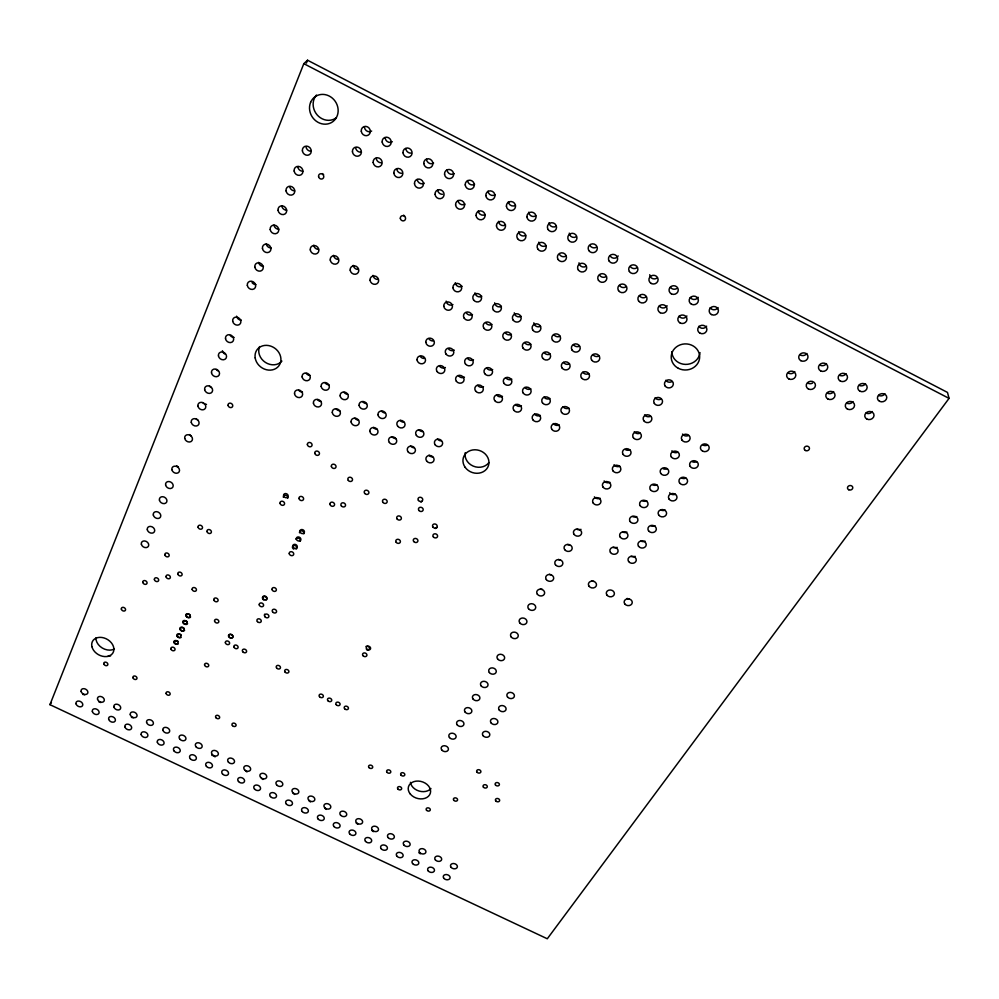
<?xml version="1.0" encoding="UTF-8"?>
<svg xmlns="http://www.w3.org/2000/svg" width="999" height="999" viewBox="0 0 999 999"><rect width="100%" height="100%" fill="white"/><g stroke="black" fill="none" stroke-linecap="round" stroke-linejoin="round"><path stroke-width="1.5" d="M49.95 704.67L303.821 63.661L307.542 60.227L947.489 392.42L949.05 398.376L547.29 938.773L49.95 704.67L51.411 702.484M306.393 63.124L307.542 60.227M303.821 63.661L949.05 398.376M430.956 788.536A11.326 8.641 16.8 0 1 419.018 791.033A11.326 8.641 16.8 0 1 410.452 782.342M114.373 648.988A11.663 8.816 29.6 0 1 102.273 648.014A11.663 8.816 29.6 0 1 95.941 637.874M488.798 462.712A13.074 11.538 18.9 0 1 473.214 466.108A13.074 11.538 18.9 0 1 465.259 452.647M281.905 361.101A13.449 11.663 36.4 0 1 265.397 362.4A13.449 11.663 36.4 0 1 259.578 346.566M700.012 352.597A14.123 12.987 -2.9 0 1 685.351 364.398A14.123 12.987 -2.9 0 1 671.84 351.698M335.976 118.019A15.185 13.811 57.5 0 1 317.045 114.773A15.185 13.811 57.5 0 1 316.483 95.042M323.626 174.525A2.747 2.498 50.3 0 1 322.552 173.601M404.67 216.059A2.697 2.51 43.4 0 1 403.621 215.135M264.523 614.26A2.248 1.786 25.7 0 1 264.41 615.184M178.097 644.055A2.198 1.698 27.7 0 1 175.137 643.331A2.198 1.698 27.7 0 1 175.349 640.871A2.198 1.698 27.7 0 1 178.309 641.595M181.031 637.499A2.21 1.698 27.8 0 1 178.059 636.763A2.21 1.698 27.8 0 1 178.284 634.29A2.21 1.698 27.8 0 1 181.256 635.027M183.004 631.118A2.21 1.711 27.9 0 1 180.644 629.557A2.21 1.711 27.9 0 1 181.543 627.547A2.21 1.711 27.9 0 1 184.216 628.408M184.615 630.244A2.21 1.711 27.9 0 1 183.991 630.893M187.587 623.588A2.223 1.723 28 0 1 184.553 624.013A2.223 1.723 28 0 1 183.953 621.191A2.223 1.723 28 0 1 187.2 621.74M263.923 600.062A2.26 1.811 26.1 0 1 262.837 597.177A2.26 1.811 26.1 0 1 266.134 597.24A2.26 1.811 26.1 0 1 266.071 600.099M283.341 497.277A2.36 1.973 28.6 0 1 285.851 495.292A2.36 1.973 28.6 0 1 287.724 498.326M299.488 532.804A2.335 1.936 26.6 0 1 301.998 530.869A2.335 1.936 26.6 0 1 303.821 533.841M296.091 539.135A2.323 1.923 26.5 0 1 299.013 538.424A2.323 1.923 26.5 0 1 300.274 541.183M107.992 656.493A2.173 1.636 29.1 0 1 110.577 655.918M293.831 549.163A2.31 1.911 26.5 0 1 292.757 546.141A2.31 1.911 26.5 0 1 296.154 546.178A2.31 1.911 26.5 0 1 296.041 549.175M366.009 646.44A2.235 1.798 20.8 0 1 368.818 646.915A2.235 1.798 20.8 0 1 369.143 649.3A2.235 1.798 20.8 0 1 366.458 649.65M190.597 616.895A2.223 1.736 28.1 0 1 187.537 617.32A2.223 1.736 28.1 0 1 186.95 614.485A2.223 1.736 28.1 0 1 190.21 615.034M421.041 502.21A2.385 2.048 21.3 0 1 421.815 501.436M435.389 528.546A2.373 2.023 19.8 0 1 437.287 527.534M593.743 581.343A4.033 3.409 9.6 0 1 591.72 580.856M629.195 598.901A4.033 3.384 7.5 0 1 627.16 598.413M131.456 717.419A3.571 2.635 27 0 1 133.217 717.856M99.076 702.122A3.584 2.647 28.1 0 1 100.837 702.559M82.842 694.455A3.596 2.647 28.7 0 1 84.603 694.892M324.8 808.341A3.496 2.597 19.8 0 1 326.198 809.402M309.003 800.886A3.496 2.597 20.4 0 1 310.414 801.947M293.182 793.418A3.509 2.61 21 0 1 294.605 794.467M261.451 778.421A3.521 2.61 22.2 0 1 262.874 779.482M245.529 770.903A3.521 2.622 22.8 0 1 246.965 771.977M211.85 755.394A3.534 2.622 24 0 1 215.047 756.905M418.868 852.784A3.484 2.572 16.3 0 1 420.242 853.82M371.978 830.631A3.484 2.585 18.1 0 1 373.364 831.668M356.281 823.213A3.484 2.585 18.6 0 1 357.667 824.262M310.052 375.362A4.246 3.696 33.7 0 1 306.281 373.476M302.472 392.108A4.208 3.646 33.1 0 1 298.713 390.234M328.933 384.79A4.221 3.696 32.2 0 1 325.162 382.904M321.203 401.436A4.196 3.646 31.7 0 1 317.457 399.575M347.752 394.18A4.208 3.696 30.7 0 1 343.993 392.307M339.897 410.751A4.183 3.646 30.2 0 1 336.163 408.891M366.533 403.559A4.196 3.696 29.1 0 1 362.774 401.685M358.554 420.03A4.171 3.646 28.7 0 1 354.832 418.181M385.264 412.912A4.196 3.696 27.5 0 1 381.518 411.051M377.16 429.295A4.158 3.634 27.1 0 1 373.439 427.447M403.958 422.252A4.183 3.684 25.8 0 1 400.224 420.379M395.729 438.549A4.146 3.634 25.6 0 1 392.02 436.7M422.602 431.556A4.171 3.684 24 0 1 418.881 429.695M414.248 447.764A4.146 3.634 24 0 1 410.539 445.916M441.208 440.846A4.158 3.671 22.3 0 1 437.487 438.986M432.717 456.968A4.133 3.621 22.3 0 1 429.021 455.132M872.339 411.538A4.62 4.008 -12.5 0 1 865.983 413.062M884.964 393.831A4.683 4.058 -14 0 1 878.546 395.392M853.034 401.586A4.62 4.033 -12.1 0 1 846.69 403.121M865.521 383.778A4.67 4.083 -13.8 0 1 859.115 385.352M833.678 391.608A4.608 4.058 -11.7 0 1 827.359 393.169M846.028 373.701A4.658 4.108 -13.5 0 1 839.635 375.299M812.537 383.129A4.595 4.083 -11.2 0 1 807.966 383.179M826.473 363.599A4.645 4.133 -13.1 0 1 820.117 365.209M794.804 371.591A4.583 4.108 -10.7 0 1 788.523 373.176M806.88 353.471A4.633 4.158 -12.7 0 1 800.536 355.095M559.215 424.9A4.258 3.834 12.6 0 1 553.371 423.539M568.918 408.067A4.283 3.884 11.8 0 1 563.024 406.693M540.359 415.397A4.258 3.846 14.6 0 1 534.502 414.023M549.925 398.464A4.283 3.896 13.9 0 1 544.03 397.09M521.453 405.869A4.258 3.859 16.7 0 1 515.596 404.495M530.894 388.848A4.296 3.909 16.2 0 1 524.987 387.475M502.497 396.316A4.258 3.859 18.9 0 1 496.64 394.942M511.8 379.195A4.296 3.921 18.5 0 1 505.894 377.822M483.504 386.738A4.271 3.871 21.1 0 1 477.647 385.377M492.669 369.53A4.296 3.934 21 0 1 486.763 368.156M464.46 377.135A4.271 3.884 23.4 0 1 458.603 375.774M473.501 359.84A4.308 3.934 23.4 0 1 467.582 358.466M445.367 367.52A4.283 3.884 25.6 0 1 439.51 366.146M454.27 350.125A4.321 3.946 25.9 0 1 448.364 348.738M424.2 358.441A4.296 3.896 27.8 0 1 420.367 356.506M432.942 340.959A4.333 3.946 28.3 0 1 429.083 338.998M588.761 373.614A4.358 4.008 9.6 0 1 582.779 372.227M598.925 355.981A4.396 4.071 8.2 0 1 592.882 354.595M569.505 363.823A4.358 4.021 12.1 0 1 563.511 362.437M579.52 346.104A4.396 4.083 10.9 0 1 573.476 344.705M550.199 354.008A4.358 4.033 14.7 0 1 544.205 352.622M560.077 336.188A4.396 4.096 13.8 0 1 554.033 334.79M530.844 344.168A4.358 4.046 17.6 0 1 524.837 342.782M540.584 326.248A4.396 4.108 17 0 1 533.816 322.802M511.438 334.303A4.371 4.058 20.6 0 1 505.432 332.917M521.041 316.283A4.408 4.121 20.3 0 1 514.26 312.824M491.983 324.413A4.371 4.058 23.6 0 1 485.976 323.027M501.448 306.293A4.408 4.133 23.7 0 1 494.655 302.822M472.49 314.51A4.383 4.071 26.6 0 1 466.471 313.124M481.805 296.278A4.421 4.133 27.1 0 1 474.987 292.807M452.934 304.57A4.396 4.071 29.6 0 1 446.153 301.124M462.112 286.238A4.433 4.133 30.4 0 1 455.282 282.754M617.145 547.34A4.108 3.521 8 0 1 613.049 547.302M635.152 556.306A4.108 3.509 6.9 0 1 631.056 556.268M626.885 532.055A4.133 3.571 7.2 0 1 622.764 532.03M645.017 541.121A4.146 3.559 6.1 0 1 640.883 541.083M636.763 516.558A4.171 3.621 6.4 0 1 632.604 516.533M655.019 525.699A4.171 3.609 5.2 0 1 650.861 525.674M646.803 500.824A4.208 3.671 5.4 0 1 642.607 500.811M665.184 510.052A4.208 3.659 4.2 0 1 660.976 510.027M656.98 484.852A4.246 3.721 4.4 0 1 652.747 484.852M675.486 494.168A4.246 3.709 3.2 0 1 669.68 492.794M667.32 468.643A4.271 3.771 3.2 0 1 663.049 468.643M685.951 478.046A4.283 3.759 2 0 1 681.668 478.046M677.809 452.185A4.308 3.834 2 0 1 671.902 450.811M696.565 461.688A4.321 3.809 0.7 0 1 692.257 461.688M688.461 435.477A4.358 3.884 0.6 0 1 682.517 434.09M707.354 445.067A4.358 3.871 -0.6 0 1 702.996 445.079M318.544 249.375A4.495 4.033 43.1 0 1 313.723 245.267M338.336 259.428A4.471 4.046 41.5 0 1 333.541 255.319M377.772 279.433A4.433 4.046 37.7 0 1 373.014 275.362M358.079 269.443A4.458 4.046 39.7 0 1 353.296 265.359M580.993 529.333A4.108 3.546 10.4 0 1 576.91 529.308M569.63 545.004A4.071 3.496 11.1 0 1 567.582 544.517M560.427 560.002A4.046 3.447 11.6 0 1 558.391 559.515M551.336 574.787A4.008 3.397 12.2 0 1 549.325 574.3M542.395 589.36A3.984 3.347 12.7 0 1 540.384 588.873M706.643 326.161A4.545 4.208 -6.6 0 1 698.776 326.298M718.081 307.58A4.595 4.271 -9.3 0 1 710.139 307.742M600.137 498.214A4.171 3.646 8.9 0 1 594.405 496.853M609.914 482.305A4.208 3.696 8.1 0 1 604.145 480.944M619.842 466.158A4.233 3.759 7.1 0 1 614.023 464.785M629.919 449.775A4.271 3.809 6 0 1 625.661 449.787M640.159 433.129A4.308 3.859 4.8 0 1 634.253 431.743M650.549 416.233A4.346 3.921 3.4 0 1 644.592 414.847M661.101 399.076A4.383 3.971 1.9 0 1 655.094 397.689M671.815 381.655A4.421 4.033 0.1 0 1 665.759 380.257M686.912 315.984A4.545 4.233 -5.1 0 1 679.058 316.146M698.201 297.302A4.595 4.296 -8.1 0 1 690.272 297.477M667.132 305.794A4.533 4.258 -3.2 0 1 659.29 305.969M676.623 288.624A4.583 4.321 -6.4 0 1 670.354 287.188M645.679 297.178A4.533 4.271 -0.9 0 1 639.46 295.754M656.655 278.309A4.57 4.333 -4.3 0 1 649.737 274.725M625.811 286.938A4.52 4.296 2 0 1 619.592 285.527M636.638 267.957A4.57 4.358 -1.5 0 1 630.369 266.533M605.894 276.686A4.52 4.321 5.6 0 1 599.662 275.262M618.194 255.944A4.558 4.383 2.2 0 1 610.302 256.169M585.926 266.396A4.52 4.333 10.1 0 1 578.995 262.824M596.453 247.203A4.558 4.408 7.1 0 1 590.172 245.766M565.896 256.081A4.52 4.346 15.4 0 1 559.665 254.658M576.286 236.775A4.558 4.421 13.4 0 1 569.28 233.154M545.829 245.742A4.533 4.358 21.4 0 1 538.861 242.145M556.056 226.323A4.57 4.433 20.9 0 1 549.038 222.702M525.699 235.364A4.545 4.371 27.5 0 1 518.718 231.768M535.789 215.846A4.57 4.433 28.8 0 1 528.746 212.213M505.519 224.975A4.558 4.371 33.2 0 1 498.513 221.366M515.459 205.344A4.595 4.446 35.8 0 1 508.404 201.698M485.289 214.548A4.57 4.371 38.1 0 1 478.271 210.939M495.067 194.805A4.608 4.446 41.4 0 1 487.999 191.159M465.01 204.108A4.595 4.371 42.2 0 1 457.967 200.474M474.637 184.253A4.633 4.433 45.7 0 1 467.544 180.582M442.495 194.305A4.608 4.371 45.4 0 1 437.612 189.997M454.145 173.664A4.658 4.433 48.9 0 1 447.04 169.992M424.275 183.129A4.633 4.358 48 0 1 417.207 179.483M433.603 163.049A4.683 4.421 51.4 0 1 426.473 159.365M401.673 173.289A4.658 4.358 50.1 0 1 396.74 168.943M410.826 153.109A4.708 4.421 53.2 0 1 405.856 148.714M381.181 162.737A4.683 4.346 51.8 0 1 376.236 158.379M392.357 141.733A4.733 4.408 54.7 0 1 385.189 138.037M191.271 435.901A4.108 3.397 34.7 0 1 189.623 434.577M197.827 420.005A4.133 3.447 35.3 0 1 196.154 418.668M206.493 404.37A4.171 3.496 35.9 0 1 202.785 402.535M211.201 387.525A4.196 3.546 36.5 0 1 209.515 386.151M218.044 370.916A4.233 3.596 37.2 0 1 216.346 369.53M224.987 354.071A4.271 3.646 38 0 1 222.402 350.736M234.128 337.45A4.308 3.696 38.8 0 1 230.307 335.552M241.296 320.092A4.346 3.746 39.8 0 1 236.563 316.183M255.956 284.578A4.421 3.859 41.8 0 1 252.06 282.617M263.461 266.408A4.458 3.921 43 0 1 258.641 262.362M271.079 247.964A4.495 3.971 44.3 0 1 266.233 243.856M278.821 229.221A4.533 4.033 45.8 0 1 273.938 225.075M286.676 210.177A4.583 4.083 47.3 0 1 281.768 205.981M294.668 190.834A4.62 4.146 49.1 0 1 289.722 186.588M302.772 171.191A4.67 4.208 50.9 0 1 297.802 166.883M311.026 151.211A4.72 4.271 53 0 1 306.019 146.853M360.651 152.16A4.708 4.346 53.1 0 1 355.669 147.777M371.653 131.031A4.758 4.396 55.8 0 1 364.46 127.323M178.459 467.02A4.046 3.309 33.7 0 1 176.823 465.721M228.833 636.226A2.21 1.736 26.2 0 0 232.292 637.886A2.21 1.736 26.2 0 0 231.681 634.702A2.21 1.736 26.2 0 0 228.833 636.226M410.289 794.005A11.401 8.666 16.8 0 0 429.595 794.879A11.401 8.666 16.8 0 0 418.331 781.068A11.401 8.666 16.8 0 0 410.289 794.005M91.933 646.69A11.738 8.841 29.5 0 0 110.24 655.456A11.738 8.841 29.5 0 0 106.194 638.786A11.738 8.841 29.5 0 0 91.933 646.69M465.197 467.382A13.174 11.588 18.9 0 0 487.674 467.445A13.174 11.588 18.9 0 0 474.962 449.775A13.174 11.588 18.9 0 0 465.197 467.382M255.182 357.904A13.549 11.713 36.2 0 0 276.061 368.406A13.549 11.713 36.2 0 0 272.702 346.94A13.549 11.713 36.2 0 0 255.182 357.904M678.358 368.331A14.236 13.062 -2.6 0 0 699.662 356.793A14.236 13.062 -2.6 0 0 678.271 345.716A14.236 13.062 -2.6 0 0 678.358 368.331M310.589 102.41A15.31 13.899 57 0 0 325.724 124.176A15.31 13.899 57 0 0 335.189 101.274A15.31 13.899 57 0 0 310.589 102.41M805.394 450.474A2.66 2.323 -7.2 0 0 809.465 448.451A2.66 2.323 -7.2 0 0 805.544 446.453A2.66 2.323 -7.2 0 0 805.394 450.474M848.7 489.747A2.66 2.26 -7.7 0 0 852.784 487.787A2.66 2.26 -7.7 0 0 848.925 485.814A2.66 2.26 -7.7 0 0 848.7 489.747M318.569 176.498A2.772 2.51 49.9 0 0 322.777 178.646A2.772 2.51 49.9 0 0 322.165 174.038A2.772 2.51 49.9 0 0 318.569 176.498M400.337 218.369A2.71 2.522 42.9 0 0 404.495 220.492A2.71 2.522 42.9 0 0 404.021 215.971A2.71 2.522 42.9 0 0 400.337 218.369M272.69 612.037A2.273 1.811 25.4 0 0 276.436 612.112A2.273 1.811 25.4 0 0 274.063 609.215A2.273 1.811 25.4 0 0 272.69 612.037M242.807 651.823A2.223 1.736 25.4 0 0 246.478 651.91A2.223 1.736 25.4 0 0 244.131 649.113A2.223 1.736 25.4 0 0 242.807 651.823M265.022 616.833A2.26 1.798 25.5 0 0 268.756 616.907A2.26 1.798 25.5 0 0 266.383 614.023A2.26 1.798 25.5 0 0 265.022 616.833M225.374 642.744A2.223 1.736 26.2 0 0 228.846 644.417A2.223 1.736 26.2 0 0 228.222 641.221A2.223 1.736 26.2 0 0 225.374 642.744M257.405 621.59A2.26 1.786 25.7 0 0 261.126 621.665A2.26 1.786 25.7 0 0 258.753 618.793A2.26 1.786 25.7 0 0 257.405 621.59M228.521 636.063A2.235 1.748 26.2 0 0 232.005 637.749A2.235 1.748 26.2 0 0 231.393 634.527A2.235 1.748 26.2 0 0 228.521 636.063M344.618 708.728A2.198 1.711 20.5 0 0 348.289 708.853A2.198 1.711 20.5 0 0 346.054 706.131A2.198 1.711 20.5 0 0 344.618 708.728M170.879 648.913A2.21 1.698 27.6 0 0 174.338 650.561A2.21 1.698 27.6 0 0 173.651 647.414A2.21 1.698 27.6 0 0 170.879 648.913M336.263 704.732A2.198 1.711 20.9 0 0 339.947 704.844A2.198 1.711 20.9 0 0 337.699 702.122A2.198 1.711 20.9 0 0 336.263 704.732M173.814 642.32A2.223 1.711 27.7 0 0 177.285 643.98A2.223 1.711 27.7 0 0 176.598 640.809A2.223 1.711 27.7 0 0 173.814 642.32M327.909 700.724A2.198 1.711 21.3 0 0 331.581 700.836A2.198 1.711 21.3 0 0 329.333 698.101A2.198 1.711 21.3 0 0 327.909 700.724M176.773 635.689A2.223 1.723 27.8 0 0 180.245 637.362A2.223 1.723 27.8 0 0 179.57 634.165A2.223 1.723 27.8 0 0 176.773 635.689M319.543 696.715A2.198 1.711 21.7 0 0 323.214 696.827A2.198 1.711 21.7 0 0 320.954 694.093A2.198 1.711 21.7 0 0 319.543 696.715M179.745 629.02A2.235 1.736 27.9 0 0 183.229 630.694A2.235 1.736 27.9 0 0 182.555 627.484A2.235 1.736 27.9 0 0 179.745 629.02M285.102 672.115A2.21 1.736 23.4 0 0 288.773 672.215A2.21 1.736 23.4 0 0 286.476 669.442A2.21 1.736 23.4 0 0 285.102 672.115M495.766 800.898A2.16 1.648 13.8 0 0 499.45 801.061A2.16 1.648 13.8 0 0 497.377 798.463A2.16 1.648 13.8 0 0 495.766 800.898M276.661 668.069A2.21 1.736 23.8 0 0 280.332 668.156A2.21 1.736 23.8 0 0 278.022 665.384A2.21 1.736 23.8 0 0 276.661 668.069M483.404 787.137A2.16 1.661 14.4 0 0 487.1 787.287A2.16 1.661 14.4 0 0 485.014 784.677A2.16 1.661 14.4 0 0 483.404 787.137M216.021 717.806A2.148 1.623 24.7 0 0 219.543 717.931A2.148 1.623 24.7 0 0 217.245 715.284A2.148 1.623 24.7 0 0 216.021 717.806M262.575 597.852A2.285 1.823 26.1 0 0 266.134 599.575A2.285 1.823 26.1 0 0 265.547 596.241A2.285 1.823 26.1 0 0 262.575 597.852M233.866 646.828A2.223 1.736 25.8 0 0 237.337 648.488A2.223 1.736 25.8 0 0 236.738 645.304A2.223 1.736 25.8 0 0 233.866 646.828M259.24 604.807A2.273 1.811 26 0 0 262.787 606.518A2.273 1.811 26 0 0 262.2 603.209A2.273 1.811 26 0 0 259.24 604.807M280.02 503.271A2.385 1.986 28.5 0 0 283.728 505.082A2.385 1.986 28.5 0 0 283.142 501.486A2.385 1.986 28.5 0 0 280.02 503.271M204.57 665.009A2.198 1.698 26.2 0 0 208.017 666.658A2.198 1.698 26.2 0 0 207.367 663.536A2.198 1.698 26.2 0 0 204.57 665.009M271.99 589.447A2.298 1.848 26 0 0 275.562 591.183A2.298 1.848 26 0 0 274.975 587.824A2.298 1.848 26 0 0 271.99 589.447M283.591 495.629A2.398 1.998 28.7 0 0 287.3 497.465A2.398 1.998 28.7 0 0 286.713 493.831A2.398 1.998 28.7 0 0 283.591 495.629M166.084 693.443A2.16 1.636 26.7 0 0 169.468 695.054A2.16 1.636 26.7 0 0 168.781 692.02A2.16 1.636 26.7 0 0 166.084 693.443M214.56 621.103A2.248 1.761 27.1 0 0 218.069 622.802A2.248 1.761 27.1 0 0 217.432 619.555A2.248 1.761 27.1 0 0 214.56 621.103M299.013 498.489A2.385 1.998 27.9 0 0 302.722 500.324A2.385 1.998 27.9 0 0 302.16 496.69A2.385 1.998 27.9 0 0 299.013 498.489M213.798 599.837A2.273 1.798 27.7 0 0 217.345 601.548A2.273 1.798 27.7 0 0 216.696 598.239A2.273 1.798 27.7 0 0 213.798 599.837M299.9 531.555A2.36 1.948 26.7 0 0 303.571 533.341A2.36 1.948 26.7 0 0 303.009 529.807A2.36 1.948 26.7 0 0 299.9 531.555M198.077 527.172A2.348 1.898 30.6 0 0 201.723 528.958A2.348 1.898 30.6 0 0 201.036 525.449A2.348 1.898 30.6 0 0 198.077 527.172M132.917 677.697A2.173 1.636 27.9 0 0 136.314 679.308A2.173 1.636 27.9 0 0 135.589 676.248A2.173 1.636 27.9 0 0 132.917 677.697M296.328 538.961A2.348 1.936 26.6 0 0 299.987 540.759A2.348 1.936 26.6 0 0 299.425 537.237A2.348 1.936 26.6 0 0 296.328 538.961M185.764 615.534A2.248 1.761 28.1 0 0 189.273 617.22A2.248 1.761 28.1 0 0 188.586 613.973A2.248 1.761 28.1 0 0 185.764 615.534M206.98 531.505A2.348 1.898 30.2 0 0 210.627 533.279A2.348 1.898 30.2 0 0 209.952 529.795A2.348 1.898 30.2 0 0 206.98 531.505M121.366 609.165A2.248 1.723 30.1 0 0 124.863 610.839A2.248 1.723 30.1 0 0 124.113 607.604A2.248 1.723 30.1 0 0 121.366 609.165M292.782 546.328A2.335 1.923 26.5 0 0 296.416 548.114A2.335 1.923 26.5 0 0 295.854 544.617A2.335 1.923 26.5 0 0 292.782 546.328M103.784 663.86A2.185 1.636 29 0 0 107.193 665.484A2.185 1.636 29 0 0 106.443 662.399A2.185 1.636 29 0 0 103.784 663.86M289.248 553.646A2.335 1.911 26.4 0 0 292.882 555.419A2.335 1.911 26.4 0 0 292.32 551.947A2.335 1.911 26.4 0 0 289.248 553.646M232.442 725.611A2.148 1.623 24.1 0 0 235.976 725.736A2.148 1.623 24.1 0 0 233.691 723.089A2.148 1.623 24.1 0 0 232.442 725.611M362.974 655.656A2.248 1.798 20.8 0 0 366.758 655.756A2.248 1.798 20.8 0 0 364.473 652.921A2.248 1.798 20.8 0 0 362.974 655.656M495.492 785.014A2.173 1.673 13.9 0 0 499.2 785.164A2.173 1.673 13.9 0 0 497.115 782.542A2.173 1.673 13.9 0 0 495.492 785.014M366.633 648.925A2.26 1.811 20.7 0 0 370.429 649.025A2.26 1.811 20.7 0 0 368.144 646.166A2.26 1.811 20.7 0 0 366.633 648.925M476.998 772.165A2.173 1.686 14.7 0 0 480.706 772.314A2.173 1.686 14.7 0 0 478.596 769.667A2.173 1.686 14.7 0 0 476.998 772.165M182.742 622.29A2.235 1.748 28 0 0 186.239 623.975A2.235 1.748 28 0 0 185.564 620.741A2.235 1.748 28 0 0 182.742 622.29M453.758 800.261A2.135 1.623 15.4 0 0 457.392 800.424A2.135 1.623 15.4 0 0 455.307 797.851A2.135 1.623 15.4 0 0 453.758 800.261M142.795 582.429A2.273 1.773 30.3 0 0 146.341 584.14A2.273 1.773 30.3 0 0 145.604 580.819A2.273 1.773 30.3 0 0 142.795 582.429M426.523 810.214A2.123 1.598 16.3 0 0 430.119 810.376A2.123 1.598 16.3 0 0 428.022 807.829A2.123 1.598 16.3 0 0 426.523 810.214M192.145 589.398A2.273 1.798 28.7 0 0 195.692 591.108A2.273 1.798 28.7 0 0 195.017 587.787A2.273 1.798 28.7 0 0 192.145 589.398M401.024 775.124A2.148 1.636 17.6 0 0 404.645 775.274A2.148 1.636 17.6 0 0 402.497 772.664A2.148 1.636 17.6 0 0 401.024 775.124M154.395 579.632A2.285 1.786 30.1 0 0 157.954 581.356A2.285 1.786 30.1 0 0 157.23 578.021A2.285 1.786 30.1 0 0 154.395 579.632M397.889 789.01A2.135 1.623 17.5 0 0 401.498 789.16A2.135 1.623 17.5 0 0 399.363 786.575A2.135 1.623 17.5 0 0 397.889 789.01M177.81 574A2.298 1.811 29.6 0 0 181.381 575.724A2.298 1.811 29.6 0 0 180.682 572.365A2.298 1.811 29.6 0 0 177.81 574M387.013 772.314A2.148 1.636 18.1 0 0 390.634 772.464A2.148 1.636 18.1 0 0 388.474 769.854A2.148 1.636 18.1 0 0 387.013 772.314M166.071 576.823A2.285 1.798 29.9 0 0 169.63 578.546A2.285 1.798 29.9 0 0 168.918 575.199A2.285 1.798 29.9 0 0 166.071 576.823M368.968 767.569A2.148 1.636 18.8 0 0 372.565 767.707A2.148 1.636 18.8 0 0 370.404 765.097A2.148 1.636 18.8 0 0 368.968 767.569M164.86 554.895A2.31 1.836 30.6 0 0 168.444 556.63A2.31 1.836 30.6 0 0 167.732 553.234A2.31 1.836 30.6 0 0 164.86 554.895M228.059 405.394A2.485 2.098 34.9 0 0 231.893 407.292A2.485 2.098 34.9 0 0 231.219 403.421A2.485 2.098 34.9 0 0 228.059 405.394M329.945 504.22A2.385 2.01 26.3 0 0 333.666 506.056A2.385 2.01 26.3 0 0 333.142 502.422A2.385 2.01 26.3 0 0 329.945 504.22M307.38 444.63A2.448 2.098 29.8 0 0 311.176 446.516A2.448 2.098 29.8 0 0 310.602 442.732A2.448 2.098 29.8 0 0 307.38 444.63M341.371 505.906A2.398 2.023 25.7 0 0 345.367 505.931A2.398 2.023 25.7 0 0 342.932 502.772A2.398 2.023 25.7 0 0 341.371 505.906M418.444 500.437A2.41 2.073 21.6 0 0 422.54 500.462A2.41 2.073 21.6 0 0 420.142 497.265A2.41 2.073 21.6 0 0 418.444 500.437M314.772 453.221A2.435 2.085 29.1 0 0 318.556 455.094A2.435 2.085 29.1 0 0 318.007 451.336A2.435 2.085 29.1 0 0 314.772 453.221M418.893 510.439A2.41 2.06 21.3 0 0 422.977 510.464A2.41 2.06 21.3 0 0 420.591 507.28A2.41 2.06 21.3 0 0 418.893 510.439M331.356 466.333A2.435 2.073 27.7 0 0 335.127 468.194A2.435 2.073 27.7 0 0 334.59 464.46A2.435 2.073 27.7 0 0 331.356 466.333M348.301 480.432A2.423 2.06 26.3 0 0 352.347 480.432A2.423 2.06 26.3 0 0 349.887 477.222A2.423 2.06 26.3 0 0 348.301 480.432M396.216 542.345A2.373 1.998 21.7 0 0 400.212 542.382A2.373 1.998 21.7 0 0 397.839 539.285A2.373 1.998 21.7 0 0 396.216 542.345M364.672 493.381A2.41 2.06 24.9 0 0 368.718 493.394A2.41 2.06 24.9 0 0 366.283 490.197A2.41 2.06 24.9 0 0 364.672 493.381M413.698 541.495A2.373 2.01 20.8 0 0 417.719 541.533A2.373 2.01 20.8 0 0 415.359 538.424A2.373 2.01 20.8 0 0 413.698 541.495M432.954 527.072A2.398 2.048 20 0 0 437.013 527.097A2.398 2.048 20 0 0 434.652 523.951A2.398 2.048 20 0 0 432.954 527.072M382.942 502.385A2.41 2.048 23.6 0 0 386.988 502.41A2.41 2.048 23.6 0 0 384.578 499.225A2.41 2.048 23.6 0 0 382.942 502.385M397.14 519.03A2.398 2.035 22.3 0 0 401.186 519.068A2.398 2.035 22.3 0 0 398.788 515.909A2.398 2.035 22.3 0 0 397.14 519.03M433.341 536.875A2.385 2.023 19.8 0 0 437.387 536.913A2.385 2.023 19.8 0 0 435.04 533.791A2.385 2.023 19.8 0 0 433.341 536.875M589.023 586.213A4.058 3.422 9.6 0 0 596.028 586.313A4.058 3.422 9.6 0 0 592.295 581.093A4.058 3.422 9.6 0 0 589.023 586.213M606.905 595.054A4.071 3.409 8.6 0 0 613.923 595.167A4.071 3.409 8.6 0 0 610.214 589.972A4.071 3.409 8.6 0 0 606.905 595.054M624.737 603.871A4.071 3.397 7.6 0 0 631.768 603.995A4.071 3.397 7.6 0 0 628.096 598.813A4.071 3.397 7.6 0 0 624.737 603.871M190.359 758.815A3.559 2.635 24.6 0 0 196.191 759.04A3.559 2.635 24.6 0 0 192.357 754.707A3.559 2.635 24.6 0 0 190.359 758.815M196.116 746.89A3.584 2.672 24.7 0 0 201.985 747.115A3.584 2.672 24.7 0 0 198.127 742.732A3.584 2.672 24.7 0 0 196.116 746.89M174.251 751.211A3.571 2.635 25.2 0 0 180.07 751.435A3.571 2.635 25.2 0 0 176.211 747.09A3.571 2.635 25.2 0 0 174.251 751.211M179.895 739.235A3.596 2.672 25.3 0 0 185.764 739.447A3.596 2.672 25.3 0 0 181.88 735.052A3.596 2.672 25.3 0 0 179.895 739.235M157.318 742.157A3.571 2.635 25.8 0 0 162.924 744.804A3.571 2.635 25.8 0 0 161.788 739.897A3.571 2.635 25.8 0 0 157.318 742.157M162.874 730.107A3.596 2.672 25.9 0 0 168.506 732.779A3.596 2.672 25.9 0 0 167.382 727.796A3.596 2.672 25.9 0 0 162.874 730.107M141.134 734.527A3.584 2.647 26.4 0 0 146.741 737.187A3.584 2.647 26.4 0 0 145.579 732.242A3.584 2.647 26.4 0 0 141.134 734.527M146.591 722.414A3.609 2.672 26.5 0 0 152.235 725.087A3.609 2.672 26.5 0 0 151.074 720.092A3.609 2.672 26.5 0 0 146.591 722.414M124.912 726.885A3.596 2.647 26.9 0 0 130.532 729.532A3.596 2.647 26.9 0 0 129.333 724.575A3.596 2.647 26.9 0 0 124.912 726.885M130.27 714.697A3.621 2.685 27.1 0 0 135.926 717.382A3.621 2.685 27.1 0 0 134.728 712.362A3.621 2.685 27.1 0 0 130.27 714.697M108.654 719.218A3.596 2.647 27.5 0 0 114.286 721.877A3.596 2.647 27.5 0 0 113.049 716.895A3.596 2.647 27.5 0 0 108.654 719.218M113.911 706.967A3.621 2.685 27.7 0 0 119.58 709.652A3.621 2.685 27.7 0 0 118.344 704.62A3.621 2.685 27.7 0 0 113.911 706.967M92.358 711.538A3.609 2.647 28.1 0 0 98.014 714.198A3.609 2.647 28.1 0 0 96.741 709.203A3.609 2.647 28.1 0 0 92.358 711.538M97.527 699.225A3.634 2.685 28.2 0 0 103.209 701.922A3.634 2.685 28.2 0 0 101.935 696.865A3.634 2.685 28.2 0 0 97.527 699.225M76.036 703.833A3.621 2.647 28.6 0 0 81.693 706.505A3.621 2.647 28.6 0 0 80.395 701.485A3.621 2.647 28.6 0 0 76.036 703.833M81.106 691.47A3.646 2.685 28.8 0 0 86.801 694.168A3.646 2.685 28.8 0 0 85.489 689.085A3.646 2.685 28.8 0 0 81.106 691.47M318.132 819.043A3.521 2.61 19.8 0 0 324.013 819.317A3.521 2.61 19.8 0 0 320.379 815.097A3.521 2.61 19.8 0 0 318.132 819.043M324.638 807.604A3.546 2.635 19.8 0 0 330.557 807.866A3.546 2.635 19.8 0 0 326.91 803.608A3.546 2.635 19.8 0 0 324.638 807.604M302.272 811.563A3.521 2.61 20.4 0 0 308.142 811.837A3.521 2.61 20.4 0 0 304.495 807.604A3.521 2.61 20.4 0 0 302.272 811.563M308.679 800.062A3.546 2.647 20.4 0 0 314.598 800.324A3.546 2.647 20.4 0 0 310.926 796.053A3.546 2.647 20.4 0 0 308.679 800.062M286.376 804.083A3.534 2.61 21 0 0 292.245 804.345A3.534 2.61 21 0 0 288.574 800.099A3.534 2.61 21 0 0 286.376 804.083M292.695 792.519A3.546 2.647 21 0 0 298.601 792.769A3.546 2.647 21 0 0 294.917 788.486A3.546 2.647 21 0 0 292.695 792.519M270.454 796.565A3.534 2.622 21.6 0 0 276.323 796.827A3.534 2.622 21.6 0 0 272.615 792.569A3.534 2.622 21.6 0 0 270.454 796.565M276.686 784.952A3.559 2.647 21.6 0 0 282.58 785.202A3.559 2.647 21.6 0 0 278.871 780.893A3.559 2.647 21.6 0 0 276.686 784.952M254.508 789.048A3.534 2.622 22.2 0 0 260.352 789.297A3.534 2.622 22.2 0 0 256.631 785.027A3.534 2.622 22.2 0 0 254.508 789.048M260.627 777.372A3.559 2.66 22.2 0 0 266.533 777.609A3.559 2.66 22.2 0 0 262.787 773.288A3.559 2.66 22.2 0 0 260.627 777.372M238.511 781.518A3.546 2.622 22.8 0 0 244.368 781.755A3.546 2.622 22.8 0 0 240.609 777.472A3.546 2.622 22.8 0 0 238.511 781.518M244.555 769.767A3.571 2.66 22.8 0 0 250.437 770.017A3.571 2.66 22.8 0 0 246.666 765.671A3.571 2.66 22.8 0 0 244.555 769.767M222.502 773.963A3.546 2.635 23.4 0 0 228.334 774.2A3.546 2.635 23.4 0 0 224.55 769.892A3.546 2.635 23.4 0 0 222.502 773.963M228.434 762.162A3.571 2.66 23.4 0 0 234.315 762.399A3.571 2.66 23.4 0 0 230.519 758.041A3.571 2.66 23.4 0 0 228.434 762.162M206.443 766.395A3.559 2.635 24 0 0 212.275 766.633A3.559 2.635 24 0 0 208.479 762.312A3.559 2.635 24 0 0 206.443 766.395M212.287 754.532A3.584 2.66 24.1 0 0 218.169 754.757A3.584 2.66 24.1 0 0 214.348 750.399A3.584 2.66 24.1 0 0 212.287 754.532M443.856 878.321A3.496 2.56 15.3 0 0 449.787 878.645A3.496 2.56 15.3 0 0 446.366 874.537A3.496 2.56 15.3 0 0 443.856 878.321M451.098 867.344A3.521 2.597 15.1 0 0 457.067 867.656A3.521 2.597 15.1 0 0 453.633 863.511A3.521 2.597 15.1 0 0 451.098 867.344M428.246 870.966A3.496 2.572 15.8 0 0 434.178 871.278A3.496 2.572 15.8 0 0 430.731 867.157A3.496 2.572 15.8 0 0 428.246 870.966M435.402 859.927A3.521 2.597 15.6 0 0 441.371 860.226A3.521 2.597 15.6 0 0 437.912 856.068A3.521 2.597 15.6 0 0 435.402 859.927M412.612 863.586A3.496 2.572 16.4 0 0 418.531 863.898A3.496 2.572 16.4 0 0 415.06 859.764A3.496 2.572 16.4 0 0 412.612 863.586M419.667 852.497A3.521 2.61 16.2 0 0 425.636 852.796A3.521 2.61 16.2 0 0 422.152 848.626A3.521 2.61 16.2 0 0 419.667 852.497M396.94 856.205A3.496 2.572 16.9 0 0 402.859 856.505A3.496 2.572 16.9 0 0 399.363 852.359A3.496 2.572 16.9 0 0 396.94 856.205M403.908 845.054A3.521 2.61 16.8 0 0 409.865 845.341A3.521 2.61 16.8 0 0 406.356 841.158A3.521 2.61 16.8 0 0 403.908 845.054M381.243 848.8A3.509 2.585 17.5 0 0 387.15 849.1A3.509 2.585 17.5 0 0 383.628 844.942A3.509 2.585 17.5 0 0 381.243 848.8M388.124 837.587A3.521 2.622 17.4 0 0 394.068 837.886A3.521 2.622 17.4 0 0 390.534 833.678A3.521 2.622 17.4 0 0 388.124 837.587M365.509 841.383A3.509 2.585 18.1 0 0 371.416 841.682A3.509 2.585 18.1 0 0 367.857 837.499A3.509 2.585 18.1 0 0 365.509 841.383M372.29 830.119A3.534 2.622 18 0 0 378.234 830.406A3.534 2.622 18 0 0 374.675 826.185A3.534 2.622 18 0 0 372.29 830.119M349.75 833.953A3.509 2.597 18.6 0 0 355.644 834.24A3.509 2.597 18.6 0 0 352.073 830.044A3.509 2.597 18.6 0 0 349.75 833.953M356.443 822.627A3.534 2.622 18.5 0 0 362.375 822.901A3.534 2.622 18.5 0 0 358.791 818.668A3.534 2.622 18.5 0 0 356.443 822.627M333.953 826.51A3.509 2.597 19.2 0 0 339.847 826.785A3.509 2.597 19.2 0 0 336.238 822.589A3.509 2.597 19.2 0 0 333.953 826.51M340.547 815.122A3.534 2.635 19.2 0 0 346.478 815.396A3.534 2.635 19.2 0 0 342.869 811.151A3.534 2.635 19.2 0 0 340.547 815.122M302.123 376.923A4.271 3.721 33.5 0 0 308.716 380.219A4.271 3.721 33.5 0 0 307.729 373.476A4.271 3.721 33.5 0 0 302.123 376.923M294.53 393.793A4.233 3.671 32.9 0 0 301.086 397.053A4.233 3.671 32.9 0 0 300.087 390.397A4.233 3.671 32.9 0 0 294.53 393.793M321.154 386.413A4.258 3.721 32.1 0 0 327.734 389.71A4.258 3.721 32.1 0 0 326.798 382.992A4.258 3.721 32.1 0 0 321.154 386.413M313.424 403.196A4.221 3.659 31.5 0 0 319.967 406.456A4.221 3.659 31.5 0 0 319.018 399.825A4.221 3.659 31.5 0 0 313.424 403.196M340.147 395.891A4.246 3.721 30.6 0 0 346.715 399.175A4.246 3.721 30.6 0 0 345.816 392.495A4.246 3.721 30.6 0 0 340.147 395.891M332.292 412.575A4.208 3.659 30.1 0 0 338.811 415.834A4.208 3.659 30.1 0 0 337.912 409.24A4.208 3.659 30.1 0 0 332.292 412.575M359.091 405.344A4.233 3.709 29 0 0 365.646 408.628A4.233 3.709 29 0 0 364.797 401.973A4.233 3.709 29 0 0 359.091 405.344M351.099 421.94A4.196 3.659 28.6 0 0 357.605 425.187A4.196 3.659 28.6 0 0 356.755 418.618A4.196 3.659 28.6 0 0 351.099 421.94M377.984 414.772A4.221 3.709 27.3 0 0 384.528 418.044A4.221 3.709 27.3 0 0 383.728 411.426A4.221 3.709 27.3 0 0 377.984 414.772M369.867 431.281A4.183 3.659 27 0 0 376.361 434.515A4.183 3.659 27 0 0 375.549 427.984A4.183 3.659 27 0 0 369.867 431.281M397.614 426.086A4.208 3.709 25.7 0 0 404.707 426.049A4.208 3.709 25.7 0 0 400.512 420.354A4.208 3.709 25.7 0 0 397.614 426.086M389.36 442.47A4.183 3.646 25.5 0 0 396.391 442.445A4.183 3.646 25.5 0 0 392.22 436.825A4.183 3.646 25.5 0 0 389.36 442.47M416.408 435.452A4.196 3.696 24 0 0 423.514 435.427A4.196 3.696 24 0 0 419.355 429.757A4.196 3.696 24 0 0 416.408 435.452M408.029 451.76A4.171 3.646 23.9 0 0 415.072 451.748A4.171 3.646 23.9 0 0 410.926 446.141A4.171 3.646 23.9 0 0 408.029 451.76M435.152 444.805A4.196 3.696 22.3 0 0 442.27 444.792A4.196 3.696 22.3 0 0 438.149 439.148A4.196 3.696 22.3 0 0 435.152 444.805M426.648 461.026A4.158 3.634 22.3 0 0 433.703 461.014A4.158 3.634 22.3 0 0 429.595 455.444A4.158 3.634 22.3 0 0 426.648 461.026M866.87 419.068A4.658 4.033 -12.2 0 0 874.025 415.509A4.658 4.033 -12.2 0 0 867.294 412.025A4.658 4.033 -12.2 0 0 866.87 419.068M879.532 401.311A4.708 4.083 -13.7 0 0 886.775 397.677A4.708 4.083 -13.7 0 0 879.994 394.168A4.708 4.083 -13.7 0 0 879.532 401.311M847.427 409.066A4.645 4.058 -11.8 0 0 854.545 405.482A4.645 4.058 -11.8 0 0 847.801 401.985A4.645 4.058 -11.8 0 0 847.427 409.066M859.952 391.196A4.708 4.108 -13.5 0 0 867.157 387.55A4.708 4.108 -13.5 0 0 860.364 384.028A4.708 4.108 -13.5 0 0 859.952 391.196M827.934 399.026A4.645 4.083 -11.4 0 0 835.027 395.417A4.645 4.083 -11.4 0 0 828.258 391.92A4.645 4.083 -11.4 0 0 827.934 399.026M840.321 381.069A4.695 4.133 -13.2 0 0 847.489 377.385A4.695 4.133 -13.2 0 0 840.683 373.851A4.695 4.133 -13.2 0 0 840.321 381.069M808.391 388.973A4.633 4.108 -10.9 0 0 815.446 385.339A4.633 4.108 -10.9 0 0 808.666 381.83A4.633 4.108 -10.9 0 0 808.391 388.973M820.641 370.904A4.683 4.158 -12.8 0 0 827.771 367.195A4.683 4.158 -12.8 0 0 820.941 363.661A4.683 4.158 -12.8 0 0 820.641 370.904M788.798 378.896A4.62 4.133 -10.3 0 0 795.816 375.224A4.62 4.133 -10.3 0 0 789.023 371.715A4.62 4.133 -10.3 0 0 788.798 378.896M800.898 360.714A4.67 4.183 -12.3 0 0 808.004 356.98A4.67 4.183 -12.3 0 0 801.161 353.434A4.67 4.183 -12.3 0 0 800.898 360.714M551.86 429.358A4.283 3.846 12.7 0 0 559.24 429.333A4.283 3.846 12.7 0 0 555.219 423.539A4.283 3.846 12.7 0 0 551.86 429.358M561.575 412.437A4.321 3.909 11.9 0 0 569.018 412.387A4.321 3.909 11.9 0 0 564.984 406.518A4.321 3.909 11.9 0 0 561.575 412.437M532.854 419.792A4.283 3.859 14.7 0 0 540.222 419.742A4.283 3.859 14.7 0 0 536.163 413.936A4.283 3.859 14.7 0 0 532.854 419.792M542.432 402.772A4.321 3.921 14 0 0 549.862 402.709A4.321 3.921 14 0 0 545.804 396.828A4.321 3.921 14 0 0 542.432 402.772M513.798 410.202A4.296 3.871 16.7 0 0 521.153 410.139A4.296 3.871 16.7 0 0 517.07 404.308A4.296 3.871 16.7 0 0 513.798 410.202M523.239 393.082A4.321 3.934 16.2 0 0 530.669 393.019A4.321 3.934 16.2 0 0 526.56 387.1A4.321 3.934 16.2 0 0 523.239 393.082M494.705 400.574A4.296 3.884 18.9 0 0 502.047 400.524A4.296 3.884 18.9 0 0 497.927 394.655A4.296 3.884 18.9 0 0 494.705 400.574M504.008 383.366A4.333 3.946 18.5 0 0 511.426 383.291A4.333 3.946 18.5 0 0 507.28 377.36A4.333 3.946 18.5 0 0 504.008 383.366M475.549 390.934A4.296 3.896 21.1 0 0 482.892 390.871A4.296 3.896 21.1 0 0 478.733 384.977A4.296 3.896 21.1 0 0 475.549 390.934M484.727 373.638A4.333 3.959 20.9 0 0 492.132 373.551A4.333 3.959 20.9 0 0 487.949 367.582A4.333 3.959 20.9 0 0 484.727 373.638M456.356 381.268A4.308 3.896 23.3 0 0 463.686 381.193A4.308 3.896 23.3 0 0 459.49 375.287A4.308 3.896 23.3 0 0 456.356 381.268M465.397 363.873A4.346 3.959 23.4 0 0 472.802 363.773A4.346 3.959 23.4 0 0 468.581 357.792A4.346 3.959 23.4 0 0 465.397 363.873M437.125 371.591A4.321 3.909 25.5 0 0 444.443 371.503A4.321 3.909 25.5 0 0 440.209 365.559A4.321 3.909 25.5 0 0 437.125 371.591M446.016 354.083A4.346 3.971 25.8 0 0 453.409 353.983A4.346 3.971 25.8 0 0 449.15 347.977A4.346 3.971 25.8 0 0 446.016 354.083M417.058 359.877A4.333 3.909 27.7 0 0 423.751 363.261A4.333 3.909 27.7 0 0 423.039 356.331A4.333 3.909 27.7 0 0 417.058 359.877M425.824 342.257A4.358 3.971 28.1 0 0 432.567 345.679A4.358 3.971 28.1 0 0 431.855 338.636A4.358 3.971 28.1 0 0 425.824 342.257M581.455 377.797A4.383 4.033 9.8 0 0 589.035 377.709A4.383 4.033 9.8 0 0 584.977 371.69A4.383 4.033 9.8 0 0 581.455 377.797M591.633 360.065A4.421 4.096 8.4 0 0 599.275 359.965A4.421 4.096 8.4 0 0 595.204 353.871A4.421 4.096 8.4 0 0 591.633 360.065M562.037 367.932A4.396 4.046 12.2 0 0 569.617 367.844A4.396 4.046 12.2 0 0 565.521 361.8A4.396 4.046 12.2 0 0 562.037 367.932M572.077 350.1A4.421 4.108 11 0 0 579.72 350A4.421 4.108 11 0 0 575.611 343.868A4.421 4.108 11 0 0 572.077 350.1M542.582 358.054A4.396 4.058 14.8 0 0 550.137 357.942A4.396 4.058 14.8 0 0 546.003 351.885A4.396 4.058 14.8 0 0 542.582 358.054M552.472 340.122A4.433 4.121 13.9 0 0 560.102 339.997A4.433 4.121 13.9 0 0 555.956 333.853A4.433 4.121 13.9 0 0 552.472 340.122M523.064 348.139A4.396 4.071 17.6 0 0 530.619 348.027A4.396 4.071 17.6 0 0 526.448 341.933A4.396 4.071 17.6 0 0 523.064 348.139M532.829 330.12A4.433 4.133 17 0 0 540.447 329.982A4.433 4.133 17 0 0 536.251 323.813A4.433 4.133 17 0 0 532.829 330.12M503.508 338.211A4.408 4.083 20.5 0 0 511.051 338.087A4.408 4.083 20.5 0 0 506.843 331.968A4.408 4.083 20.5 0 0 503.508 338.211M513.124 320.08A4.433 4.146 20.3 0 0 520.729 319.942A4.433 4.146 20.3 0 0 516.508 313.736A4.433 4.146 20.3 0 0 513.124 320.08M483.903 328.246A4.408 4.083 23.5 0 0 491.433 328.122A4.408 4.083 23.5 0 0 487.175 321.978A4.408 4.083 23.5 0 0 483.903 328.246M493.369 310.015A4.446 4.146 23.6 0 0 500.974 309.865A4.446 4.146 23.6 0 0 496.703 303.646A4.446 4.146 23.6 0 0 493.369 310.015M464.248 318.269A4.421 4.096 26.5 0 0 471.765 318.132A4.421 4.096 26.5 0 0 467.47 311.963A4.421 4.096 26.5 0 0 464.248 318.269M473.563 299.937A4.458 4.158 26.9 0 0 481.156 299.775A4.458 4.158 26.9 0 0 476.848 293.531A4.458 4.158 26.9 0 0 473.563 299.937M443.768 306.181A4.433 4.096 29.3 0 0 450.599 309.665A4.433 4.096 29.3 0 0 449.937 302.435A4.433 4.096 29.3 0 0 443.768 306.181M452.947 287.724A4.471 4.158 30.1 0 0 459.827 291.246A4.471 4.158 30.1 0 0 459.19 283.891A4.471 4.158 30.1 0 0 452.947 287.724M610.476 552.484A4.133 3.534 8.1 0 0 617.619 552.559A4.133 3.534 8.1 0 0 613.861 547.202A4.133 3.534 8.1 0 0 610.476 552.484M628.621 561.513A4.133 3.521 7 0 0 635.776 561.6A4.133 3.521 7 0 0 632.042 556.256A4.133 3.521 7 0 0 628.621 561.513M620.242 537.137A4.171 3.584 7.4 0 0 627.447 537.2A4.171 3.584 7.4 0 0 623.663 531.768A4.171 3.584 7.4 0 0 620.242 537.137M638.511 546.241A4.171 3.571 6.2 0 0 645.716 546.316A4.171 3.571 6.2 0 0 641.982 540.909A4.171 3.571 6.2 0 0 638.511 546.241M630.144 521.553A4.208 3.634 6.5 0 0 637.412 521.603A4.208 3.634 6.5 0 0 633.628 516.108A4.208 3.634 6.5 0 0 630.144 521.553M648.538 530.756A4.208 3.621 5.4 0 0 655.806 530.819A4.208 3.621 5.4 0 0 652.06 525.337A4.208 3.621 5.4 0 0 648.538 530.756M640.197 505.744A4.233 3.684 5.6 0 0 647.527 505.781A4.233 3.684 5.6 0 0 643.731 500.224A4.233 3.684 5.6 0 0 640.197 505.744M658.716 515.034A4.246 3.671 4.4 0 0 666.058 515.084A4.246 3.671 4.4 0 0 662.3 509.54A4.246 3.671 4.4 0 0 658.716 515.034M650.411 489.697A4.271 3.746 4.5 0 0 657.804 489.722A4.271 3.746 4.5 0 0 653.995 484.09A4.271 3.746 4.5 0 0 650.411 489.697M669.055 499.075A4.271 3.721 3.4 0 0 676.448 499.1A4.271 3.721 3.4 0 0 672.677 493.494A4.271 3.721 3.4 0 0 669.055 499.075M660.764 473.414A4.308 3.796 3.4 0 0 668.231 473.414A4.308 3.796 3.4 0 0 664.41 467.719A4.308 3.796 3.4 0 0 660.764 473.414M679.545 482.879A4.308 3.784 2.2 0 0 687.012 482.892A4.308 3.784 2.2 0 0 683.229 477.21A4.308 3.784 2.2 0 0 679.545 482.879M671.291 456.868A4.346 3.846 2.2 0 0 678.808 456.855A4.346 3.846 2.2 0 0 674.987 451.086A4.346 3.846 2.2 0 0 671.291 456.868M690.197 466.421A4.346 3.834 1 0 0 697.727 466.433A4.346 3.834 1 0 0 693.93 460.676A4.346 3.834 1 0 0 690.197 466.421M681.967 440.072A4.383 3.909 0.8 0 0 689.56 440.047A4.383 3.909 0.8 0 0 685.726 434.203A4.383 3.909 0.8 0 0 681.967 440.072M702.609 451.148A4.396 3.884 -0.4 0 0 709.19 447.764A4.396 3.884 -0.4 0 0 702.609 444.418A4.396 3.884 -0.4 0 0 702.609 451.148M310.289 249.912A4.533 4.058 42.7 0 0 317.207 253.434A4.533 4.058 42.7 0 0 316.196 246.016A4.533 4.058 42.7 0 0 310.289 249.912M330.257 260.04A4.508 4.071 41.1 0 0 337.175 263.561A4.508 4.071 41.1 0 0 336.213 256.181A4.508 4.071 41.1 0 0 330.257 260.04M370.055 280.232A4.471 4.071 37.4 0 0 376.935 283.728A4.471 4.071 37.4 0 0 376.074 276.423A4.471 4.071 37.4 0 0 370.055 280.232M350.187 270.155A4.483 4.071 39.3 0 0 357.08 273.651A4.483 4.071 39.3 0 0 356.168 266.308A4.483 4.071 39.3 0 0 350.187 270.155M483.066 735.689A3.746 2.947 14.6 0 0 489.46 735.913A3.746 2.947 14.6 0 0 485.851 731.305A3.746 2.947 14.6 0 0 483.066 735.689M507.492 696.94A3.821 3.059 13.8 0 0 514.035 697.14A3.821 3.059 13.8 0 0 510.389 692.382A3.821 3.059 13.8 0 0 507.492 696.94M499.238 710.039A3.796 3.022 14.1 0 0 505.731 710.239A3.796 3.022 14.1 0 0 502.097 705.531A3.796 3.022 14.1 0 0 499.238 710.039M491.096 722.951A3.771 2.985 14.3 0 0 497.539 723.164A3.771 2.985 14.3 0 0 493.918 718.493A3.771 2.985 14.3 0 0 491.096 722.951M574.063 534.365A4.133 3.559 10.5 0 0 581.181 534.428A4.133 3.559 10.5 0 0 577.347 529.02A4.133 3.559 10.5 0 0 574.063 534.365M564.685 549.65A4.108 3.509 11.2 0 0 571.74 549.737A4.108 3.509 11.2 0 0 567.932 544.393A4.108 3.509 11.2 0 0 564.685 549.65M555.432 564.722A4.071 3.459 11.7 0 0 562.437 564.822A4.071 3.459 11.7 0 0 558.641 559.54A4.071 3.459 11.7 0 0 555.432 564.722M546.328 579.582A4.046 3.409 12.2 0 0 553.271 579.682A4.046 3.409 12.2 0 0 549.487 574.462A4.046 3.409 12.2 0 0 546.328 579.582M147.303 529.745A3.959 3.147 32 0 0 153.446 532.729A3.959 3.147 32 0 0 152.185 526.86A3.959 3.147 32 0 0 147.303 529.745M537.35 594.23A4.008 3.372 12.7 0 0 544.23 594.343A4.008 3.372 12.7 0 0 540.459 589.185A4.008 3.372 12.7 0 0 537.35 594.23M528.496 608.666A3.984 3.322 13.2 0 0 535.327 608.791A3.984 3.322 13.2 0 0 531.555 603.696A3.984 3.322 13.2 0 0 528.496 608.666M153.322 515.047A3.984 3.184 32.3 0 0 159.503 518.056A3.984 3.184 32.3 0 0 158.242 512.112A3.984 3.184 32.3 0 0 153.322 515.047M700.024 333.204A4.583 4.233 -6.1 0 0 706.892 329.42A4.583 4.233 -6.1 0 0 700.012 325.861A4.583 4.233 -6.1 0 0 700.024 333.204M711.475 314.56A4.633 4.296 -8.8 0 0 718.418 310.701A4.633 4.296 -8.8 0 0 711.5 307.105A4.633 4.296 -8.8 0 0 711.475 314.56M519.767 622.901A3.959 3.272 13.6 0 0 526.535 623.039A3.959 3.272 13.6 0 0 522.789 617.994A3.959 3.272 13.6 0 0 519.767 622.901M511.163 636.937A3.921 3.234 13.9 0 0 517.882 637.087A3.921 3.234 13.9 0 0 514.135 632.105A3.921 3.234 13.9 0 0 511.163 636.937M497.627 658.99A3.884 3.159 14.5 0 0 504.27 659.165A3.884 3.159 14.5 0 0 500.549 654.27A3.884 3.159 14.5 0 0 497.627 658.99M489.335 672.539A3.859 3.122 14.8 0 0 495.916 672.714A3.859 3.122 14.8 0 0 492.207 667.869A3.859 3.122 14.8 0 0 489.335 672.539M481.143 685.888A3.834 3.072 15 0 0 487.674 686.076A3.834 3.072 15 0 0 483.978 681.293A3.834 3.072 15 0 0 481.143 685.888M473.064 699.063A3.796 3.034 15.3 0 0 479.545 699.263A3.796 3.034 15.3 0 0 475.861 694.53A3.796 3.034 15.3 0 0 473.064 699.063M465.097 712.062A3.771 2.997 15.6 0 0 471.516 712.275A3.771 2.997 15.6 0 0 467.857 707.592A3.771 2.997 15.6 0 0 465.097 712.062M457.23 724.887A3.746 2.96 15.8 0 0 463.611 725.099A3.746 2.96 15.8 0 0 459.952 720.466A3.746 2.96 15.8 0 0 457.23 724.887M593.231 503.096A4.196 3.671 9.1 0 0 600.474 503.134A4.196 3.671 9.1 0 0 596.628 497.589A4.196 3.671 9.1 0 0 593.231 503.096M603.034 487.112A4.233 3.721 8.2 0 0 610.339 487.125A4.233 3.721 8.2 0 0 606.48 481.518A4.233 3.721 8.2 0 0 603.034 487.112M612.986 470.879A4.271 3.771 7.3 0 0 620.354 470.891A4.271 3.771 7.3 0 0 616.483 465.209A4.271 3.771 7.3 0 0 612.986 470.879M623.089 454.408A4.308 3.834 6.2 0 0 630.531 454.395A4.308 3.834 6.2 0 0 626.635 448.651A4.308 3.834 6.2 0 0 623.089 454.408M633.341 437.674A4.346 3.884 5 0 0 640.846 437.649A4.346 3.884 5 0 0 636.95 431.83A4.346 3.884 5 0 0 633.341 437.674M643.756 420.691A4.383 3.946 3.7 0 0 651.336 420.654A4.383 3.946 3.7 0 0 647.414 414.76A4.383 3.946 3.7 0 0 643.756 420.691M654.333 403.446A4.421 3.996 2.1 0 0 661.975 403.384A4.421 3.996 2.1 0 0 658.054 397.415A4.421 3.996 2.1 0 0 654.333 403.446M665.072 385.926A4.458 4.058 0.4 0 0 672.789 385.851A4.458 4.058 0.4 0 0 668.855 379.807A4.458 4.058 0.4 0 0 665.072 385.926M680.144 322.977A4.583 4.258 -4.6 0 0 686.987 319.168A4.583 4.258 -4.6 0 0 680.082 315.609A4.583 4.258 -4.6 0 0 680.144 322.977M691.458 304.22A4.62 4.321 -7.5 0 0 698.376 300.337A4.62 4.321 -7.5 0 0 691.433 296.74A4.62 4.321 -7.5 0 0 691.458 304.22M660.227 312.724A4.57 4.283 -2.7 0 0 667.032 308.891A4.57 4.283 -2.7 0 0 660.114 305.319A4.57 4.283 -2.7 0 0 660.227 312.724M671.39 293.868A4.62 4.346 -5.8 0 0 678.271 289.947A4.62 4.346 -5.8 0 0 671.303 286.338A4.62 4.346 -5.8 0 0 671.39 293.868M638.548 300.911A4.57 4.308 -0.4 0 0 646.453 300.749A4.57 4.308 -0.4 0 0 642.357 294.38A4.57 4.308 -0.4 0 0 638.548 300.911M651.273 283.479A4.608 4.371 -3.7 0 0 658.116 279.533A4.608 4.371 -3.7 0 0 651.136 275.924A4.608 4.371 -3.7 0 0 651.273 283.479M618.518 290.597A4.558 4.321 2.5 0 0 626.41 290.422A4.558 4.321 2.5 0 0 622.277 284.028A4.558 4.321 2.5 0 0 618.518 290.597M629.37 271.503A4.608 4.383 -0.9 0 0 637.35 271.303A4.608 4.383 -0.9 0 0 633.191 264.822A4.608 4.383 -0.9 0 0 629.37 271.503M598.438 280.269A4.558 4.346 6 0 0 606.318 280.082A4.558 4.346 6 0 0 602.135 273.651A4.558 4.346 6 0 0 598.438 280.269M609.14 261.051A4.595 4.408 2.8 0 0 617.107 260.851A4.595 4.408 2.8 0 0 612.911 254.345A4.595 4.408 2.8 0 0 609.14 261.051M578.296 269.905A4.558 4.358 10.4 0 0 586.176 269.705A4.558 4.358 10.4 0 0 581.955 263.249A4.558 4.358 10.4 0 0 578.296 269.905M588.861 250.587A4.595 4.433 7.6 0 0 596.803 250.362A4.595 4.433 7.6 0 0 592.569 243.831A4.595 4.433 7.6 0 0 588.861 250.587M558.104 259.515A4.558 4.371 15.5 0 0 565.971 259.303A4.558 4.371 15.5 0 0 561.713 252.822A4.558 4.371 15.5 0 0 558.104 259.515M568.518 240.085A4.595 4.446 13.7 0 0 576.46 239.86A4.595 4.446 13.7 0 0 572.177 233.291A4.595 4.446 13.7 0 0 568.518 240.085M537.862 249.101A4.57 4.383 21.3 0 0 545.729 248.876A4.57 4.383 21.3 0 0 541.421 242.37A4.57 4.383 21.3 0 0 537.862 249.101M548.126 229.558A4.608 4.458 20.8 0 0 556.056 229.32A4.608 4.458 20.8 0 0 551.735 222.727A4.608 4.458 20.8 0 0 548.126 229.558M517.569 238.649A4.57 4.396 27.1 0 0 525.424 238.424A4.57 4.396 27.1 0 0 521.066 231.893A4.57 4.396 27.1 0 0 517.569 238.649M526.923 216.771A4.608 4.471 28.3 0 0 534.028 220.442A4.608 4.471 28.3 0 0 533.553 212.662A4.608 4.471 28.3 0 0 526.923 216.771M496.466 225.974A4.595 4.396 32.7 0 0 503.521 229.62A4.595 4.396 32.7 0 0 502.972 221.903A4.595 4.396 32.7 0 0 496.466 225.974M506.406 206.181A4.633 4.471 35 0 0 513.523 209.865A4.633 4.471 35 0 0 512.999 202.035A4.633 4.471 35 0 0 506.406 206.181M476.048 215.459A4.608 4.396 37.5 0 0 483.129 219.118A4.608 4.396 37.5 0 0 482.517 211.363A4.608 4.396 37.5 0 0 476.048 215.459M485.839 195.554A4.645 4.471 40.6 0 0 492.969 199.251A4.645 4.471 40.6 0 0 492.395 191.383A4.645 4.471 40.6 0 0 485.839 195.554M455.581 204.932A4.633 4.396 41.5 0 0 462.674 208.591A4.633 4.396 41.5 0 0 462.013 200.799A4.633 4.396 41.5 0 0 455.581 204.932M465.222 184.902A4.67 4.471 44.9 0 0 472.365 188.611A4.67 4.471 44.9 0 0 471.728 180.707A4.67 4.471 44.9 0 0 465.222 184.902M435.052 194.368A4.645 4.396 44.8 0 0 442.17 198.039A4.645 4.396 44.8 0 0 441.458 190.21A4.645 4.396 44.8 0 0 435.052 194.368M444.543 174.226A4.695 4.458 48.1 0 0 451.71 177.947A4.695 4.458 48.1 0 0 451.011 169.992A4.695 4.458 48.1 0 0 444.543 174.226M414.485 183.766A4.67 4.383 47.4 0 0 421.615 187.45A4.67 4.383 47.4 0 0 420.841 179.583A4.67 4.383 47.4 0 0 414.485 183.766M423.801 163.524A4.72 4.458 50.6 0 0 430.994 167.245A4.72 4.458 50.6 0 0 430.244 159.266A4.72 4.458 50.6 0 0 423.801 163.524M393.856 173.152A4.695 4.383 49.5 0 0 401.011 176.848A4.695 4.383 49.5 0 0 400.174 168.943A4.695 4.383 49.5 0 0 393.856 173.152M403.022 152.785A4.745 4.446 52.6 0 0 410.227 156.518A4.745 4.446 52.6 0 0 409.415 148.501A4.745 4.446 52.6 0 0 403.022 152.785M373.164 162.5A4.72 4.371 51.2 0 0 380.344 166.209A4.72 4.371 51.2 0 0 379.458 158.267A4.72 4.371 51.2 0 0 373.164 162.5M382.18 142.033A4.77 4.433 54.1 0 0 389.398 145.767A4.77 4.433 54.1 0 0 388.536 137.7A4.77 4.433 54.1 0 0 382.18 142.033M184.715 438.361A4.133 3.409 34.6 0 0 191.109 441.521A4.133 3.409 34.6 0 0 189.872 435.177A4.133 3.409 34.6 0 0 184.715 438.361M191.271 422.365A4.171 3.459 35.1 0 0 197.702 425.537A4.171 3.459 35.1 0 0 196.478 419.118A4.171 3.459 35.1 0 0 191.271 422.365M197.914 406.118A4.196 3.509 35.7 0 0 204.395 409.328A4.196 3.509 35.7 0 0 203.184 402.822A4.196 3.509 35.7 0 0 197.914 406.118M204.658 389.635A4.233 3.559 36.4 0 0 211.189 392.882A4.233 3.559 36.4 0 0 209.977 386.276A4.233 3.559 36.4 0 0 204.658 389.635M211.513 372.914A4.271 3.609 37.1 0 0 218.082 376.186A4.271 3.609 37.1 0 0 216.883 369.493A4.271 3.609 37.1 0 0 211.513 372.914M218.456 355.931A4.296 3.659 37.8 0 0 225.075 359.24A4.296 3.659 37.8 0 0 223.888 352.46A4.296 3.659 37.8 0 0 218.456 355.931M225.512 338.698A4.333 3.721 38.6 0 0 232.18 342.033A4.333 3.721 38.6 0 0 230.994 335.164A4.333 3.721 38.6 0 0 225.512 338.698M232.68 321.203A4.371 3.771 39.5 0 0 239.385 324.575A4.371 3.771 39.5 0 0 238.212 317.607A4.371 3.771 39.5 0 0 232.68 321.203M247.327 285.402A4.446 3.884 41.6 0 0 254.146 288.836A4.446 3.884 41.6 0 0 252.984 281.668A4.446 3.884 41.6 0 0 247.327 285.402M254.832 267.083A4.483 3.934 42.8 0 0 261.688 270.554A4.483 3.934 42.8 0 0 260.552 263.274A4.483 3.934 42.8 0 0 254.832 267.083M262.45 248.476A4.533 3.996 44 0 0 269.355 251.985A4.533 3.996 44 0 0 268.232 244.605A4.533 3.996 44 0 0 262.45 248.476M270.192 229.57A4.57 4.058 45.5 0 0 277.148 233.117A4.57 4.058 45.5 0 0 276.024 225.624A4.57 4.058 45.5 0 0 270.192 229.57M278.047 210.364A4.62 4.108 47 0 0 285.065 213.948A4.62 4.108 47 0 0 283.953 206.356A4.62 4.108 47 0 0 278.047 210.364M286.039 190.859A4.658 4.171 48.7 0 0 293.107 194.48A4.658 4.171 48.7 0 0 292.008 186.763A4.658 4.171 48.7 0 0 286.039 190.859M294.156 171.029A4.708 4.233 50.5 0 0 301.273 174.688A4.708 4.233 50.5 0 0 300.187 166.858A4.708 4.233 50.5 0 0 294.156 171.029M302.397 150.874A4.758 4.296 52.5 0 0 309.578 154.57A4.758 4.296 52.5 0 0 308.504 146.628A4.758 4.296 52.5 0 0 302.397 150.874M441.808 750.037A3.696 2.872 16.2 0 0 448.089 750.274A3.696 2.872 16.2 0 0 444.455 745.729A3.696 2.872 16.2 0 0 441.808 750.037M159.428 500.137A4.008 3.234 32.7 0 0 165.647 503.184A4.008 3.234 32.7 0 0 164.398 497.165A4.008 3.234 32.7 0 0 159.428 500.137M165.609 485.027A4.046 3.272 33.1 0 0 171.878 488.086A4.046 3.272 33.1 0 0 170.629 481.993A4.046 3.272 33.1 0 0 165.609 485.027M352.435 151.823A4.745 4.371 52.6 0 0 359.615 155.544A4.745 4.371 52.6 0 0 358.678 147.552A4.745 4.371 52.6 0 0 352.435 151.823M361.276 131.231A4.808 4.433 55.3 0 0 368.519 134.99A4.808 4.433 55.3 0 0 367.595 126.885A4.808 4.433 55.3 0 0 361.276 131.231M449.463 737.549A3.721 2.91 16 0 0 455.794 737.774A3.721 2.91 16 0 0 452.147 733.191A3.721 2.91 16 0 0 449.463 737.549M141.371 544.243A3.921 3.097 31.6 0 0 147.477 547.202A3.921 3.097 31.6 0 0 146.204 541.408A3.921 3.097 31.6 0 0 141.371 544.243M171.89 469.692A4.071 3.322 33.6 0 0 178.197 472.789A4.071 3.322 33.6 0 0 176.948 466.608A4.071 3.322 33.6 0 0 171.89 469.692"/></g></svg>
